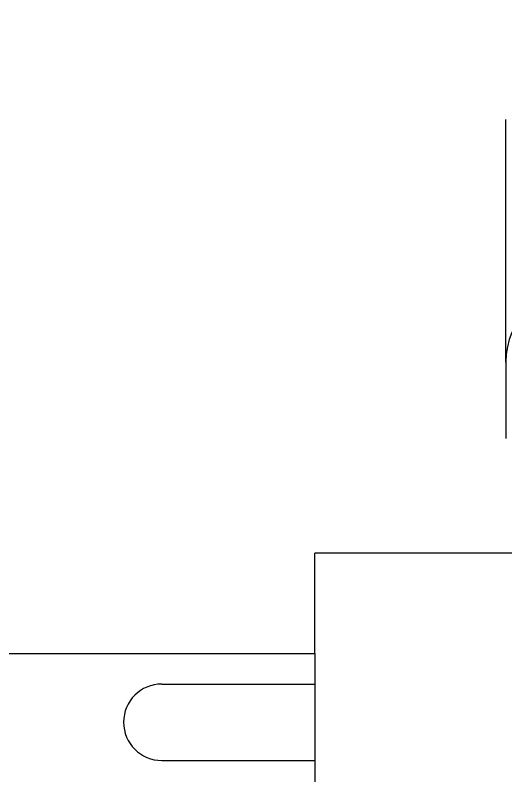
# Model space of a CAD drawing. Header units: millimetres. Extents: x -3 to 631, y -830 to 728.
# Drawn here: x 125.6 to 254, y -182.4 to 16.6 of the extents above; entities that cross this region are included whole.
import ezdxf

# ---------------------------------------------------------------- set-up
doc = ezdxf.new("R2010")
doc.units = ezdxf.units.MM
doc.linetypes.add('NASCOSTA', pattern=[9.525, 6.35, -3.175])
doc.layers.add('IQ_200_2D', color=1, linetype='Continuous')
doc.layers.add('IQ_204_2D', color=7, linetype='Continuous')

msp = doc.modelspace()

# ---------------------------------------------------------------- linework, layer by layer
at = {"layer": 'IQ_200_2D'}
for p, q in [((254, -74.18), (254, -94.18)), ((264, -124.18), (204, -124.18)), ((204, -150.39), (204, -124.18)), ((90, -150.39), (204, -150.39))]:
    msp.add_line(p, q, dxfattribs=at)
msp.add_arc((274, -74.18), 20, 90, 180, dxfattribs=at)
at = {"layer": 'IQ_204_2D', "linetype": 'NASCOSTA', "ltscale": 10}
msp.add_line((254, -74.18), (254, 727), dxfattribs=at)
at = {"layer": 'IQ_204_2D'}
for p, q in [((204, -150.39), (204, -441.33)), ((164, -158.39), (204, -158.39)), ((164, -178.39), (204, -178.39))]:
    msp.add_line(p, q, dxfattribs=at)
msp.add_arc((164, -168.39), 10, 90, 270, dxfattribs=at)

doc.saveas('drawing.dxf')
